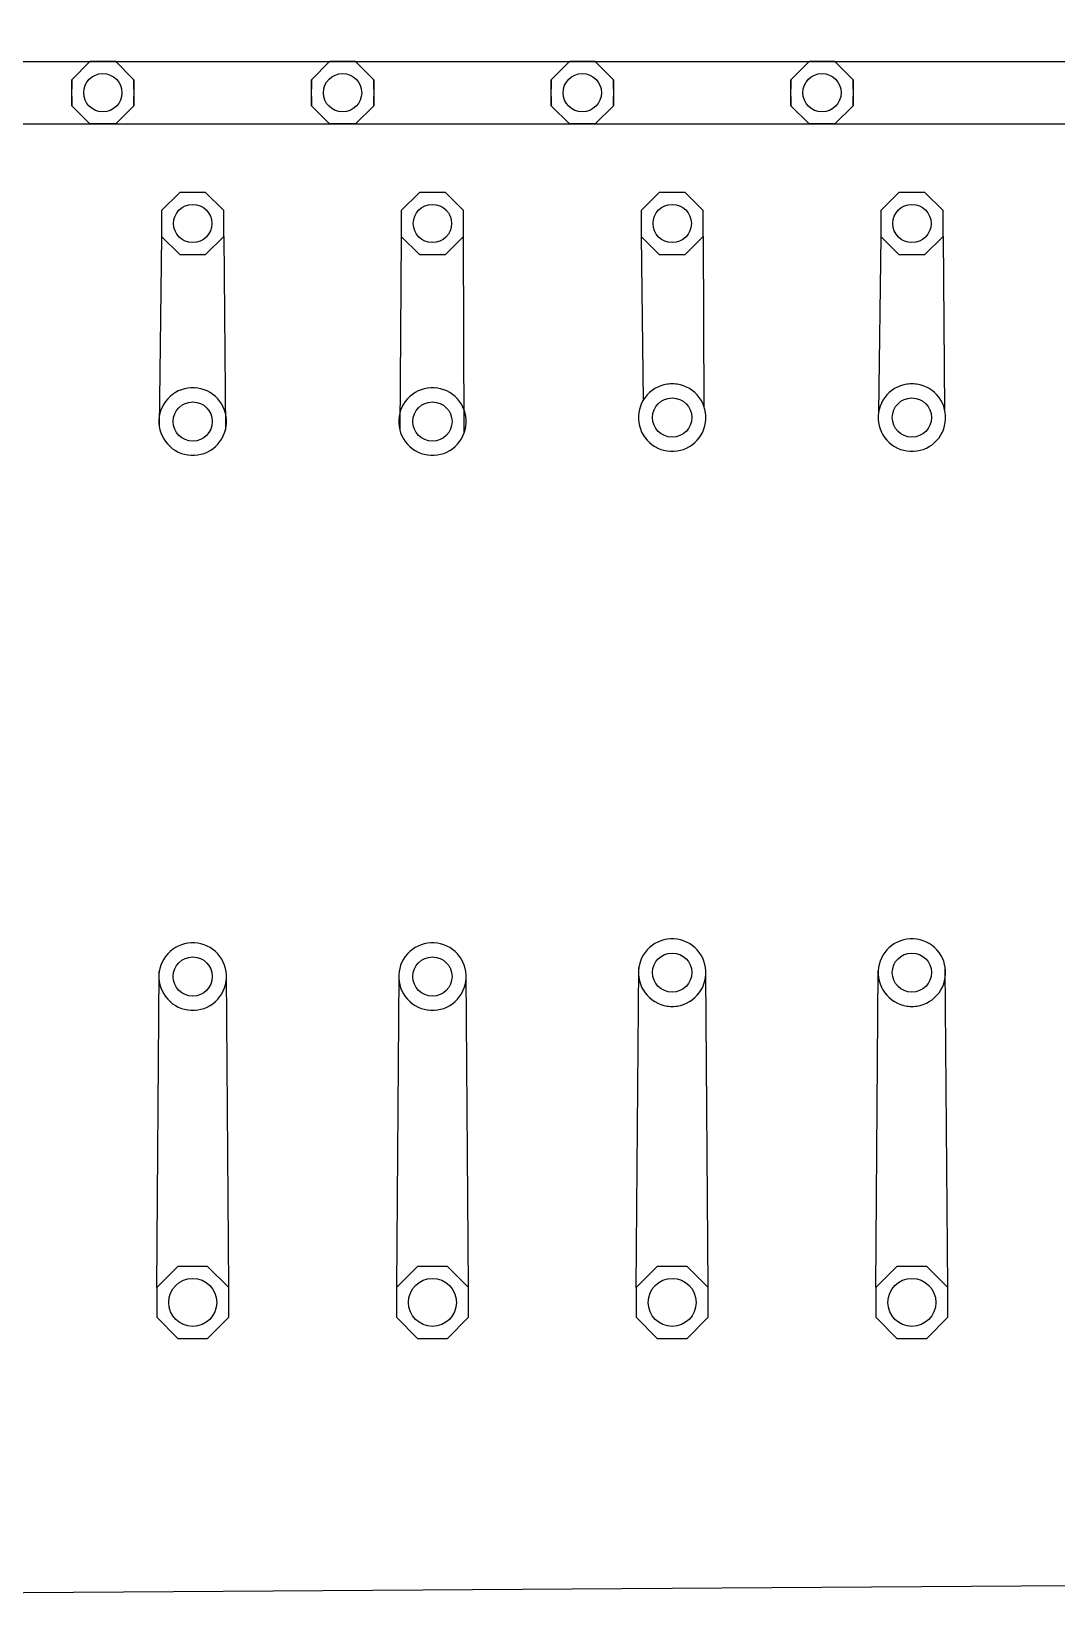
# Model space of a CAD drawing. Header units: millimetres. Extents: x 21.8 to 118.4, y 40.2 to 104.3.
# Drawn here: x 43.57 to 65.3, y 40.23 to 73.46 of the extents above; entities that cross this region are included whole.
import ezdxf

# ---------------------------------------------------------------- set-up
doc = ezdxf.new("R2010")
doc.units = ezdxf.units.MM
doc.layers.get('0').update_dxf_attribs({"linetype": 'CONTINUOUS'})

msp = doc.modelspace()

# ---------------------------------------------------------------- linework, layer by layer
for p, q in [((25.039, 72.82), (70.612, 72.82)), ((44.811, 72.82), (44.425, 72.434)), ((45.359, 72.82), (44.811, 72.82)), ((45.745, 72.434), (45.359, 72.82)), ((49.891, 72.82), (49.505, 72.434)), ((50.439, 72.82), (49.891, 72.82)), ((50.825, 72.434), (50.439, 72.82)), ((54.971, 72.82), (54.585, 72.434)), ((55.519, 72.82), (54.971, 72.82)), ((55.905, 72.434), (55.519, 72.82)), ((60.051, 72.82), (59.665, 72.434)), ((60.599, 72.82), (60.051, 72.82)), ((60.985, 72.434), (60.599, 72.82)), ((44.425, 72.434), (44.425, 72.236)), ((45.745, 72.236), (45.745, 72.434)), ((49.505, 72.434), (49.505, 72.236)), ((50.825, 72.236), (50.825, 72.434)), ((54.585, 72.434), (54.585, 72.236)), ((55.905, 72.236), (55.905, 72.434)), ((59.665, 72.434), (59.665, 72.236)), ((60.985, 72.236), (60.985, 72.434)), ((44.425, 72.084), (44.425, 71.886)), ((44.425, 71.886), (44.811, 71.5)), ((45.359, 71.5), (45.745, 71.886)), ((45.745, 71.886), (45.745, 72.084)), ((49.505, 72.084), (49.505, 71.886)), ((49.505, 71.886), (49.891, 71.5)), ((50.439, 71.5), (50.825, 71.886)), ((50.825, 71.886), (50.825, 72.084)), ((54.585, 72.084), (54.585, 71.886)), ((54.585, 71.886), (54.971, 71.5)), ((55.519, 71.5), (55.905, 71.886)), ((55.905, 71.886), (55.905, 72.084)), ((59.665, 72.084), (59.665, 71.886)), ((59.665, 71.886), (60.051, 71.5)), ((60.599, 71.5), (60.985, 71.886)), ((60.985, 71.886), (60.985, 72.084)), ((24.491, 71.5), (69.088, 71.5)), ((44.811, 71.5), (45.359, 71.5)), ((49.891, 71.5), (50.439, 71.5)), ((54.971, 71.5), (55.519, 71.5)), ((60.051, 71.5), (60.599, 71.5)), ((46.716, 70.05), (46.33, 69.664)), ((46.716, 70.05), (46.33, 69.664)), ((47.264, 70.05), (46.716, 70.05)), ((47.264, 70.05), (46.716, 70.05)), ((47.65, 69.664), (47.264, 70.05)), ((47.65, 69.664), (47.264, 70.05)), ((51.796, 70.05), (51.41, 69.664)), ((51.796, 70.05), (51.41, 69.664)), ((52.344, 70.05), (51.796, 70.05)), ((52.344, 70.05), (51.796, 70.05)), ((52.73, 69.664), (52.344, 70.05)), ((52.73, 69.664), (52.344, 70.05)), ((56.876, 70.05), (56.49, 69.664)), ((56.876, 70.05), (56.49, 69.664)), ((57.424, 70.05), (56.876, 70.05)), ((57.424, 70.05), (56.876, 70.05)), ((57.81, 69.664), (57.424, 70.05)), ((57.81, 69.664), (57.424, 70.05)), ((61.956, 70.05), (61.57, 69.664)), ((61.956, 70.05), (61.57, 69.664)), ((62.504, 70.05), (61.956, 70.05)), ((62.504, 70.05), (61.956, 70.05)), ((62.89, 69.664), (62.504, 70.05)), ((62.89, 69.664), (62.504, 70.05)), ((46.33, 69.664), (46.33, 69.116)), ((46.33, 69.664), (46.33, 69.116)), ((47.65, 69.116), (47.65, 69.664)), ((47.65, 69.116), (47.65, 69.664)), ((51.41, 69.664), (51.41, 69.116)), ((51.41, 69.664), (51.41, 69.116)), ((52.73, 69.116), (52.73, 69.664)), ((52.73, 69.116), (52.73, 69.664)), ((56.49, 69.664), (56.49, 69.116)), ((56.49, 69.664), (56.49, 69.116)), ((57.81, 69.116), (57.81, 69.664)), ((57.81, 69.116), (57.81, 69.664)), ((61.57, 69.664), (61.57, 69.116)), ((61.57, 69.664), (61.57, 69.116)), ((62.89, 69.116), (62.89, 69.664)), ((62.89, 69.116), (62.89, 69.664)), ((46.33, 69.116), (46.282, 65.089)), ((46.33, 69.116), (46.716, 68.73)), ((46.33, 69.116), (46.716, 68.73)), ((47.264, 68.73), (47.65, 69.116)), ((47.264, 68.73), (47.65, 69.116)), ((47.65, 69.116), (47.684, 65.02)), ((51.41, 69.116), (51.376, 65.02)), ((51.41, 69.116), (51.796, 68.73)), ((51.41, 69.116), (51.796, 68.73)), ((52.344, 68.73), (52.73, 69.116)), ((52.344, 68.73), (52.73, 69.116)), ((52.744, 64.953), (52.73, 69.116)), ((56.49, 69.116), (56.876, 68.73)), ((56.49, 69.116), (56.876, 68.73)), ((56.49, 69.116), (56.536, 65.646)), ((57.424, 68.73), (57.81, 69.116)), ((57.424, 68.73), (57.81, 69.116)), ((57.81, 69.116), (57.824, 65.519)), ((61.57, 69.116), (61.522, 65.383)), ((61.57, 69.116), (61.956, 68.73)), ((61.57, 69.116), (61.956, 68.73)), ((62.504, 68.73), (62.89, 69.116)), ((62.504, 68.73), (62.89, 69.116)), ((62.89, 69.116), (62.924, 65.452)), ((46.716, 68.73), (46.914, 68.73)), ((46.716, 68.73), (47.264, 68.73)), ((47.066, 68.73), (47.264, 68.73)), ((51.796, 68.73), (51.994, 68.73)), ((51.796, 68.73), (52.344, 68.73)), ((52.146, 68.73), (52.344, 68.73)), ((56.876, 68.73), (57.074, 68.73)), ((56.876, 68.73), (57.424, 68.73)), ((57.226, 68.73), (57.424, 68.73)), ((61.956, 68.73), (62.154, 68.73)), ((61.956, 68.73), (62.504, 68.73)), ((62.306, 68.73), (62.504, 68.73)), ((46.622, 65.808), (46.564, 65.769)), ((46.622, 65.808), (46.564, 65.769)), ((46.684, 65.841), (46.622, 65.808)), ((46.684, 65.841), (46.622, 65.808)), ((46.749, 65.868), (46.684, 65.841)), ((46.749, 65.868), (46.684, 65.841)), ((46.816, 65.888), (46.749, 65.868)), ((46.816, 65.888), (46.749, 65.868)), ((46.885, 65.902), (46.816, 65.888)), ((46.885, 65.902), (46.816, 65.888)), ((46.955, 65.909), (46.885, 65.902)), ((46.914, 65.905), (46.885, 65.902)), ((47.025, 65.909), (46.955, 65.909)), ((47.095, 65.902), (47.025, 65.909)), ((47.095, 65.902), (47.066, 65.905)), ((47.164, 65.888), (47.095, 65.902)), ((47.164, 65.888), (47.095, 65.902)), ((47.231, 65.868), (47.164, 65.888)), ((47.231, 65.868), (47.164, 65.888)), ((47.296, 65.841), (47.231, 65.868)), ((47.296, 65.841), (47.231, 65.868)), ((47.358, 65.808), (47.296, 65.841)), ((47.358, 65.808), (47.296, 65.841)), ((47.416, 65.769), (47.358, 65.808)), ((47.416, 65.769), (47.358, 65.808)), ((51.702, 65.808), (51.644, 65.769)), ((51.702, 65.808), (51.644, 65.769)), ((51.764, 65.841), (51.702, 65.808)), ((51.764, 65.841), (51.702, 65.808)), ((51.829, 65.868), (51.764, 65.841)), ((51.829, 65.868), (51.764, 65.841)), ((51.896, 65.888), (51.829, 65.868)), ((51.896, 65.888), (51.829, 65.868)), ((51.965, 65.902), (51.896, 65.888)), ((51.965, 65.902), (51.896, 65.888)), ((52.035, 65.909), (51.965, 65.902)), ((51.994, 65.905), (51.965, 65.902)), ((52.105, 65.909), (52.035, 65.909)), ((52.175, 65.902), (52.105, 65.909)), ((52.175, 65.902), (52.146, 65.905)), ((52.244, 65.888), (52.175, 65.902)), ((52.244, 65.888), (52.175, 65.902)), ((52.311, 65.868), (52.244, 65.888)), ((52.311, 65.868), (52.244, 65.888)), ((52.376, 65.841), (52.311, 65.868)), ((52.376, 65.841), (52.311, 65.868)), ((52.438, 65.808), (52.376, 65.841)), ((52.438, 65.808), (52.376, 65.841)), ((52.496, 65.769), (52.438, 65.808)), ((52.496, 65.769), (52.438, 65.808)), ((56.669, 65.808), (56.62, 65.759)), ((56.669, 65.808), (56.62, 65.759)), ((56.724, 65.853), (56.669, 65.808)), ((56.724, 65.853), (56.669, 65.808)), ((56.782, 65.892), (56.724, 65.853)), ((56.782, 65.892), (56.724, 65.853)), ((56.844, 65.925), (56.782, 65.892)), ((56.844, 65.925), (56.782, 65.892)), ((56.909, 65.952), (56.844, 65.925)), ((56.909, 65.952), (56.844, 65.925)), ((56.976, 65.972), (56.909, 65.952)), ((56.976, 65.972), (56.909, 65.952)), ((57.045, 65.986), (56.976, 65.972)), ((57.045, 65.986), (56.976, 65.972)), ((57.115, 65.993), (57.045, 65.986)), ((57.074, 65.989), (57.045, 65.986)), ((57.185, 65.993), (57.115, 65.993)), ((57.255, 65.986), (57.185, 65.993)), ((57.255, 65.986), (57.226, 65.989)), ((57.324, 65.972), (57.255, 65.986)), ((57.324, 65.972), (57.255, 65.986)), ((57.391, 65.952), (57.324, 65.972)), ((57.391, 65.952), (57.324, 65.972)), ((57.456, 65.925), (57.391, 65.952)), ((57.456, 65.925), (57.391, 65.952)), ((57.518, 65.892), (57.456, 65.925)), ((57.518, 65.892), (57.456, 65.925)), ((57.576, 65.853), (57.518, 65.892)), ((57.576, 65.853), (57.518, 65.892)), ((57.631, 65.808), (57.576, 65.853)), ((57.631, 65.808), (57.576, 65.853)), ((57.68, 65.759), (57.631, 65.808)), ((57.68, 65.759), (57.631, 65.808)), ((61.749, 65.808), (61.7, 65.759)), ((61.749, 65.808), (61.7, 65.759)), ((61.804, 65.853), (61.749, 65.808)), ((61.804, 65.853), (61.749, 65.808)), ((61.862, 65.892), (61.804, 65.853)), ((61.862, 65.892), (61.804, 65.853)), ((61.924, 65.925), (61.862, 65.892)), ((61.924, 65.925), (61.862, 65.892)), ((61.989, 65.952), (61.924, 65.925)), ((61.989, 65.952), (61.924, 65.925)), ((62.056, 65.972), (61.989, 65.952)), ((62.056, 65.972), (61.989, 65.952)), ((62.125, 65.986), (62.056, 65.972)), ((62.125, 65.986), (62.056, 65.972)), ((62.195, 65.993), (62.125, 65.986)), ((62.154, 65.989), (62.125, 65.986)), ((62.265, 65.993), (62.195, 65.993)), ((62.335, 65.986), (62.265, 65.993)), ((62.335, 65.986), (62.306, 65.989)), ((62.404, 65.972), (62.335, 65.986)), ((62.404, 65.972), (62.335, 65.986)), ((62.471, 65.952), (62.404, 65.972)), ((62.471, 65.952), (62.404, 65.972)), ((62.536, 65.925), (62.471, 65.952)), ((62.536, 65.925), (62.471, 65.952)), ((62.598, 65.892), (62.536, 65.925)), ((62.598, 65.892), (62.536, 65.925)), ((62.656, 65.853), (62.598, 65.892)), ((62.656, 65.853), (62.598, 65.892)), ((62.711, 65.808), (62.656, 65.853)), ((62.711, 65.808), (62.656, 65.853)), ((62.76, 65.759), (62.711, 65.808)), ((62.76, 65.759), (62.711, 65.808)), ((46.343, 65.5), (46.316, 65.435)), ((46.343, 65.5), (46.316, 65.435)), ((46.376, 65.562), (46.343, 65.5)), ((46.376, 65.562), (46.343, 65.5)), ((46.415, 65.62), (46.376, 65.562)), ((46.415, 65.62), (46.376, 65.562)), ((46.46, 65.675), (46.415, 65.62)), ((46.46, 65.675), (46.415, 65.62)), ((46.509, 65.724), (46.46, 65.675)), ((46.509, 65.724), (46.46, 65.675)), ((46.564, 65.769), (46.509, 65.724)), ((46.564, 65.769), (46.509, 65.724)), ((47.471, 65.724), (47.416, 65.769)), ((47.471, 65.724), (47.416, 65.769)), ((47.52, 65.675), (47.471, 65.724)), ((47.52, 65.675), (47.471, 65.724)), ((47.565, 65.62), (47.52, 65.675)), ((47.565, 65.62), (47.52, 65.675)), ((47.604, 65.562), (47.565, 65.62)), ((47.604, 65.562), (47.565, 65.62)), ((47.637, 65.5), (47.604, 65.562)), ((47.637, 65.5), (47.604, 65.562)), ((47.664, 65.435), (47.637, 65.5)), ((47.664, 65.435), (47.637, 65.5)), ((51.423, 65.5), (51.396, 65.435)), ((51.423, 65.5), (51.396, 65.435)), ((51.456, 65.562), (51.423, 65.5)), ((51.456, 65.562), (51.423, 65.5)), ((51.495, 65.62), (51.456, 65.562)), ((51.495, 65.62), (51.456, 65.562)), ((51.54, 65.675), (51.495, 65.62)), ((51.54, 65.675), (51.495, 65.62)), ((51.589, 65.724), (51.54, 65.675)), ((51.589, 65.724), (51.54, 65.675)), ((51.644, 65.769), (51.589, 65.724)), ((51.644, 65.769), (51.589, 65.724)), ((52.551, 65.724), (52.496, 65.769)), ((52.551, 65.724), (52.496, 65.769)), ((52.6, 65.675), (52.551, 65.724)), ((52.6, 65.675), (52.551, 65.724)), ((52.645, 65.62), (52.6, 65.675)), ((52.645, 65.62), (52.6, 65.675)), ((52.684, 65.562), (52.645, 65.62)), ((52.684, 65.562), (52.645, 65.62)), ((52.717, 65.5), (52.684, 65.562)), ((52.717, 65.5), (52.684, 65.562)), ((52.744, 65.435), (52.717, 65.5)), ((52.744, 65.435), (52.717, 65.5)), ((56.476, 65.519), (56.456, 65.452)), ((56.476, 65.519), (56.456, 65.452)), ((56.503, 65.584), (56.476, 65.519)), ((56.503, 65.584), (56.476, 65.519)), ((56.536, 65.646), (56.503, 65.584)), ((56.536, 65.646), (56.503, 65.584)), ((56.575, 65.704), (56.536, 65.646)), ((56.575, 65.704), (56.536, 65.646)), ((56.62, 65.759), (56.575, 65.704)), ((56.62, 65.759), (56.575, 65.704)), ((57.725, 65.704), (57.68, 65.759)), ((57.725, 65.704), (57.68, 65.759)), ((57.764, 65.646), (57.725, 65.704)), ((57.764, 65.646), (57.725, 65.704)), ((57.797, 65.584), (57.764, 65.646)), ((57.797, 65.584), (57.764, 65.646)), ((57.824, 65.519), (57.797, 65.584)), ((57.824, 65.519), (57.797, 65.584)), ((57.844, 65.452), (57.824, 65.519)), ((57.844, 65.452), (57.824, 65.519)), ((61.556, 65.519), (61.536, 65.452)), ((61.556, 65.519), (61.536, 65.452)), ((61.583, 65.584), (61.556, 65.519)), ((61.583, 65.584), (61.556, 65.519)), ((61.616, 65.646), (61.583, 65.584)), ((61.616, 65.646), (61.583, 65.584)), ((61.655, 65.704), (61.616, 65.646)), ((61.655, 65.704), (61.616, 65.646)), ((61.7, 65.759), (61.655, 65.704)), ((61.7, 65.759), (61.655, 65.704)), ((62.805, 65.704), (62.76, 65.759)), ((62.805, 65.704), (62.76, 65.759)), ((62.844, 65.646), (62.805, 65.704)), ((62.844, 65.646), (62.805, 65.704)), ((62.877, 65.584), (62.844, 65.646)), ((62.877, 65.584), (62.844, 65.646)), ((62.904, 65.519), (62.877, 65.584)), ((62.904, 65.519), (62.877, 65.584)), ((62.924, 65.452), (62.904, 65.519)), ((62.924, 65.452), (62.904, 65.519)), ((46.282, 65.299), (46.275, 65.229)), ((46.282, 65.299), (46.275, 65.229)), ((46.275, 65.229), (46.275, 65.159)), ((46.275, 65.229), (46.275, 65.159)), ((46.275, 65.159), (46.282, 65.089)), ((46.275, 65.159), (46.282, 65.089)), ((46.296, 65.368), (46.282, 65.299)), ((46.296, 65.368), (46.282, 65.299)), ((46.316, 65.435), (46.296, 65.368)), ((46.316, 65.435), (46.296, 65.368)), ((47.684, 65.368), (47.664, 65.435)), ((47.684, 65.368), (47.664, 65.435)), ((47.698, 65.299), (47.684, 65.368)), ((47.698, 65.299), (47.684, 65.368)), ((47.705, 65.229), (47.698, 65.299)), ((47.705, 65.229), (47.698, 65.299)), ((47.698, 65.089), (47.705, 65.159)), ((47.698, 65.089), (47.705, 65.159)), ((47.705, 65.159), (47.705, 65.229)), ((47.705, 65.159), (47.705, 65.229)), ((51.362, 65.299), (51.355, 65.229)), ((51.362, 65.299), (51.355, 65.229)), ((51.355, 65.229), (51.355, 65.159)), ((51.355, 65.229), (51.355, 65.159)), ((51.355, 65.159), (51.362, 65.089)), ((51.355, 65.159), (51.362, 65.089)), ((51.376, 65.368), (51.362, 65.299)), ((51.376, 65.368), (51.362, 65.299)), ((51.396, 65.435), (51.376, 65.368)), ((51.396, 65.435), (51.376, 65.368)), ((52.764, 65.368), (52.744, 65.435)), ((52.764, 65.368), (52.744, 65.435)), ((52.778, 65.299), (52.764, 65.368)), ((52.778, 65.299), (52.764, 65.368)), ((52.785, 65.229), (52.778, 65.299)), ((52.785, 65.229), (52.778, 65.299)), ((52.778, 65.089), (52.785, 65.159)), ((52.778, 65.089), (52.785, 65.159)), ((52.785, 65.159), (52.785, 65.229)), ((52.785, 65.159), (52.785, 65.229)), ((56.442, 65.383), (56.435, 65.313)), ((56.442, 65.383), (56.435, 65.313)), ((56.435, 65.313), (56.435, 65.243)), ((56.435, 65.313), (56.435, 65.243)), ((56.435, 65.243), (56.442, 65.173)), ((56.435, 65.243), (56.442, 65.173)), ((56.456, 65.452), (56.442, 65.383)), ((56.456, 65.452), (56.442, 65.383)), ((56.442, 65.173), (56.456, 65.104)), ((56.442, 65.173), (56.456, 65.104)), ((57.858, 65.383), (57.844, 65.452)), ((57.858, 65.383), (57.844, 65.452)), ((57.844, 65.104), (57.858, 65.173)), ((57.844, 65.104), (57.858, 65.173)), ((57.865, 65.313), (57.858, 65.383)), ((57.865, 65.313), (57.858, 65.383)), ((57.858, 65.173), (57.865, 65.243)), ((57.858, 65.173), (57.865, 65.243)), ((57.865, 65.243), (57.865, 65.313)), ((57.865, 65.243), (57.865, 65.313)), ((61.522, 65.383), (61.515, 65.313)), ((61.522, 65.383), (61.515, 65.313)), ((61.515, 65.313), (61.515, 65.243)), ((61.515, 65.313), (61.515, 65.243)), ((61.515, 65.243), (61.522, 65.173)), ((61.515, 65.243), (61.522, 65.173)), ((61.536, 65.452), (61.522, 65.383)), ((61.536, 65.452), (61.522, 65.383)), ((61.522, 65.173), (61.536, 65.104)), ((61.522, 65.173), (61.536, 65.104)), ((62.938, 65.383), (62.924, 65.452)), ((62.938, 65.383), (62.924, 65.452)), ((62.924, 65.104), (62.938, 65.173)), ((62.924, 65.104), (62.938, 65.173)), ((62.945, 65.313), (62.938, 65.383)), ((62.945, 65.313), (62.938, 65.383)), ((62.938, 65.173), (62.945, 65.243)), ((62.938, 65.173), (62.945, 65.243)), ((62.945, 65.243), (62.945, 65.313)), ((62.945, 65.243), (62.945, 65.313)), ((46.282, 65.089), (46.296, 65.02)), ((46.282, 65.089), (46.296, 65.02)), ((46.296, 65.02), (46.316, 64.953)), ((46.296, 65.02), (46.316, 64.953)), ((46.316, 64.953), (46.343, 64.888)), ((46.316, 64.953), (46.343, 64.888)), ((46.343, 64.888), (46.376, 64.826)), ((46.343, 64.888), (46.376, 64.826)), ((46.376, 64.826), (46.415, 64.768)), ((46.376, 64.826), (46.415, 64.768)), ((47.565, 64.768), (47.604, 64.826)), ((47.565, 64.768), (47.604, 64.826)), ((47.604, 64.826), (47.637, 64.888)), ((47.604, 64.826), (47.637, 64.888)), ((47.637, 64.888), (47.664, 64.953)), ((47.637, 64.888), (47.664, 64.953)), ((47.664, 64.953), (47.684, 65.02)), ((47.664, 64.953), (47.684, 65.02)), ((47.684, 65.02), (47.698, 65.089)), ((47.684, 65.02), (47.698, 65.089)), ((51.362, 65.089), (51.376, 65.02)), ((51.362, 65.089), (51.376, 65.02)), ((51.376, 65.02), (51.396, 64.953)), ((51.376, 65.02), (51.396, 64.953)), ((51.396, 64.953), (51.423, 64.888)), ((51.396, 64.953), (51.423, 64.888)), ((51.423, 64.888), (51.456, 64.826)), ((51.423, 64.888), (51.456, 64.826)), ((51.456, 64.826), (51.495, 64.768)), ((51.456, 64.826), (51.495, 64.768)), ((52.645, 64.768), (52.684, 64.826)), ((52.645, 64.768), (52.684, 64.826)), ((52.684, 64.826), (52.717, 64.888)), ((52.684, 64.826), (52.717, 64.888)), ((52.717, 64.888), (52.744, 64.953)), ((52.717, 64.888), (52.744, 64.953)), ((52.744, 64.953), (52.764, 65.02)), ((52.744, 64.953), (52.764, 65.02)), ((52.764, 65.02), (52.778, 65.089)), ((52.764, 65.02), (52.778, 65.089)), ((56.456, 65.104), (56.476, 65.037)), ((56.456, 65.104), (56.476, 65.037)), ((56.476, 65.037), (56.503, 64.972)), ((56.476, 65.037), (56.503, 64.972)), ((56.503, 64.972), (56.536, 64.91)), ((56.503, 64.972), (56.536, 64.91)), ((56.536, 64.91), (56.575, 64.852)), ((56.536, 64.91), (56.575, 64.852)), ((56.575, 64.852), (56.62, 64.797)), ((56.575, 64.852), (56.62, 64.797)), ((56.62, 64.797), (56.669, 64.748)), ((56.62, 64.797), (56.669, 64.748)), ((57.631, 64.748), (57.68, 64.797)), ((57.631, 64.748), (57.68, 64.797)), ((57.68, 64.797), (57.725, 64.852)), ((57.68, 64.797), (57.725, 64.852)), ((57.725, 64.852), (57.764, 64.91)), ((57.725, 64.852), (57.764, 64.91)), ((57.764, 64.91), (57.797, 64.972)), ((57.764, 64.91), (57.797, 64.972)), ((57.797, 64.972), (57.824, 65.037)), ((57.797, 64.972), (57.824, 65.037)), ((57.824, 65.037), (57.844, 65.104)), ((57.824, 65.037), (57.844, 65.104)), ((61.536, 65.104), (61.556, 65.037)), ((61.536, 65.104), (61.556, 65.037)), ((61.556, 65.037), (61.583, 64.972)), ((61.556, 65.037), (61.583, 64.972)), ((61.583, 64.972), (61.616, 64.91)), ((61.583, 64.972), (61.616, 64.91)), ((61.616, 64.91), (61.655, 64.852)), ((61.616, 64.91), (61.655, 64.852)), ((61.655, 64.852), (61.7, 64.797)), ((61.655, 64.852), (61.7, 64.797)), ((61.7, 64.797), (61.749, 64.748)), ((61.7, 64.797), (61.749, 64.748)), ((62.711, 64.748), (62.76, 64.797)), ((62.711, 64.748), (62.76, 64.797)), ((62.76, 64.797), (62.805, 64.852)), ((62.76, 64.797), (62.805, 64.852)), ((62.805, 64.852), (62.844, 64.91)), ((62.805, 64.852), (62.844, 64.91)), ((62.844, 64.91), (62.877, 64.972)), ((62.844, 64.91), (62.877, 64.972)), ((62.877, 64.972), (62.904, 65.037)), ((62.877, 64.972), (62.904, 65.037)), ((62.904, 65.037), (62.924, 65.104)), ((62.904, 65.037), (62.924, 65.104)), ((46.415, 64.768), (46.46, 64.713)), ((46.415, 64.768), (46.46, 64.713)), ((46.46, 64.713), (46.509, 64.664)), ((46.46, 64.713), (46.509, 64.664)), ((46.509, 64.664), (46.564, 64.619)), ((46.509, 64.664), (46.564, 64.619)), ((46.564, 64.619), (46.622, 64.58)), ((46.564, 64.619), (46.622, 64.58)), ((46.622, 64.58), (46.684, 64.547)), ((46.622, 64.58), (46.684, 64.547)), ((46.684, 64.547), (46.749, 64.52)), ((46.684, 64.547), (46.749, 64.52)), ((46.749, 64.52), (46.816, 64.5)), ((46.749, 64.52), (46.816, 64.5)), ((46.816, 64.5), (46.885, 64.486)), ((46.816, 64.5), (46.885, 64.486)), ((46.885, 64.486), (46.955, 64.479)), ((46.885, 64.486), (46.955, 64.479)), ((46.955, 64.479), (47.025, 64.479)), ((46.955, 64.479), (47.025, 64.479)), ((47.025, 64.479), (47.095, 64.486)), ((47.025, 64.479), (47.095, 64.486)), ((47.095, 64.486), (47.164, 64.5)), ((47.095, 64.486), (47.164, 64.5)), ((47.164, 64.5), (47.231, 64.52)), ((47.164, 64.5), (47.231, 64.52)), ((47.231, 64.52), (47.296, 64.547)), ((47.231, 64.52), (47.296, 64.547)), ((47.296, 64.547), (47.358, 64.58)), ((47.296, 64.547), (47.358, 64.58)), ((47.358, 64.58), (47.416, 64.619)), ((47.358, 64.58), (47.416, 64.619)), ((47.416, 64.619), (47.471, 64.664)), ((47.416, 64.619), (47.471, 64.664)), ((47.471, 64.664), (47.52, 64.713)), ((47.471, 64.664), (47.52, 64.713)), ((47.52, 64.713), (47.565, 64.768)), ((47.52, 64.713), (47.565, 64.768)), ((51.495, 64.768), (51.54, 64.713)), ((51.495, 64.768), (51.54, 64.713)), ((51.54, 64.713), (51.589, 64.664)), ((51.54, 64.713), (51.589, 64.664)), ((51.589, 64.664), (51.644, 64.619)), ((51.589, 64.664), (51.644, 64.619)), ((51.644, 64.619), (51.702, 64.58)), ((51.644, 64.619), (51.702, 64.58)), ((51.702, 64.58), (51.764, 64.547)), ((51.702, 64.58), (51.764, 64.547)), ((51.764, 64.547), (51.829, 64.52)), ((51.764, 64.547), (51.829, 64.52)), ((51.829, 64.52), (51.896, 64.5)), ((51.829, 64.52), (51.896, 64.5)), ((51.896, 64.5), (51.965, 64.486)), ((51.896, 64.5), (51.965, 64.486)), ((51.965, 64.486), (52.035, 64.479)), ((51.965, 64.486), (52.035, 64.479)), ((52.035, 64.479), (52.105, 64.479)), ((52.035, 64.479), (52.105, 64.479)), ((52.105, 64.479), (52.175, 64.486)), ((52.105, 64.479), (52.175, 64.486)), ((52.175, 64.486), (52.244, 64.5)), ((52.175, 64.486), (52.244, 64.5)), ((52.244, 64.5), (52.311, 64.52)), ((52.244, 64.5), (52.311, 64.52)), ((52.311, 64.52), (52.376, 64.547)), ((52.311, 64.52), (52.376, 64.547)), ((52.376, 64.547), (52.438, 64.58)), ((52.376, 64.547), (52.438, 64.58)), ((52.438, 64.58), (52.496, 64.619)), ((52.438, 64.58), (52.496, 64.619)), ((52.496, 64.619), (52.551, 64.664)), ((52.496, 64.619), (52.551, 64.664)), ((52.551, 64.664), (52.6, 64.713)), ((52.551, 64.664), (52.6, 64.713)), ((52.6, 64.713), (52.645, 64.768)), ((52.6, 64.713), (52.645, 64.768)), ((56.669, 64.748), (56.724, 64.703)), ((56.669, 64.748), (56.724, 64.703)), ((56.724, 64.703), (56.782, 64.664)), ((56.724, 64.703), (56.782, 64.664)), ((56.782, 64.664), (56.844, 64.631)), ((56.782, 64.664), (56.844, 64.631)), ((56.844, 64.631), (56.909, 64.604)), ((56.844, 64.631), (56.909, 64.604)), ((56.909, 64.604), (56.976, 64.584)), ((56.909, 64.604), (56.976, 64.584)), ((56.976, 64.584), (57.045, 64.57)), ((56.976, 64.584), (57.045, 64.57)), ((57.045, 64.57), (57.115, 64.563)), ((57.045, 64.57), (57.115, 64.563)), ((57.115, 64.563), (57.185, 64.563)), ((57.115, 64.563), (57.185, 64.563)), ((57.185, 64.563), (57.255, 64.57)), ((57.185, 64.563), (57.255, 64.57)), ((57.255, 64.57), (57.324, 64.584)), ((57.255, 64.57), (57.324, 64.584)), ((57.324, 64.584), (57.391, 64.604)), ((57.324, 64.584), (57.391, 64.604)), ((57.391, 64.604), (57.456, 64.631)), ((57.391, 64.604), (57.456, 64.631)), ((57.456, 64.631), (57.518, 64.664)), ((57.456, 64.631), (57.518, 64.664)), ((57.518, 64.664), (57.576, 64.703)), ((57.518, 64.664), (57.576, 64.703)), ((57.576, 64.703), (57.631, 64.748)), ((57.576, 64.703), (57.631, 64.748)), ((61.749, 64.748), (61.804, 64.703)), ((61.749, 64.748), (61.804, 64.703)), ((61.804, 64.703), (61.862, 64.664)), ((61.804, 64.703), (61.862, 64.664)), ((61.862, 64.664), (61.924, 64.631)), ((61.862, 64.664), (61.924, 64.631)), ((61.924, 64.631), (61.989, 64.604)), ((61.924, 64.631), (61.989, 64.604)), ((61.989, 64.604), (62.056, 64.584)), ((61.989, 64.604), (62.056, 64.584)), ((62.056, 64.584), (62.125, 64.57)), ((62.056, 64.584), (62.125, 64.57)), ((62.125, 64.57), (62.195, 64.563)), ((62.125, 64.57), (62.195, 64.563)), ((62.195, 64.563), (62.265, 64.563)), ((62.195, 64.563), (62.265, 64.563)), ((62.265, 64.563), (62.335, 64.57)), ((62.265, 64.563), (62.335, 64.57)), ((62.335, 64.57), (62.404, 64.584)), ((62.335, 64.57), (62.404, 64.584)), ((62.404, 64.584), (62.471, 64.604)), ((62.404, 64.584), (62.471, 64.604)), ((62.471, 64.604), (62.536, 64.631)), ((62.471, 64.604), (62.536, 64.631)), ((62.536, 64.631), (62.598, 64.664)), ((62.536, 64.631), (62.598, 64.664)), ((62.598, 64.664), (62.656, 64.703)), ((62.598, 64.664), (62.656, 64.703)), ((62.656, 64.703), (62.711, 64.748)), ((62.656, 64.703), (62.711, 64.748)), ((56.844, 54.165), (56.782, 54.132)), ((56.844, 54.165), (56.782, 54.132)), ((56.909, 54.192), (56.844, 54.165)), ((56.909, 54.192), (56.844, 54.165)), ((56.976, 54.212), (56.909, 54.192)), ((56.976, 54.212), (56.909, 54.192)), ((57.045, 54.226), (56.976, 54.212)), ((57.045, 54.226), (56.976, 54.212)), ((57.115, 54.233), (57.045, 54.226)), ((57.115, 54.233), (57.045, 54.226)), ((57.185, 54.233), (57.115, 54.233)), ((57.185, 54.233), (57.115, 54.233)), ((57.255, 54.226), (57.185, 54.233)), ((57.255, 54.226), (57.185, 54.233)), ((57.324, 54.212), (57.255, 54.226)), ((57.324, 54.212), (57.255, 54.226)), ((57.391, 54.192), (57.324, 54.212)), ((57.391, 54.192), (57.324, 54.212)), ((57.456, 54.165), (57.391, 54.192)), ((57.456, 54.165), (57.391, 54.192)), ((57.518, 54.132), (57.456, 54.165)), ((57.518, 54.132), (57.456, 54.165)), ((61.924, 54.165), (61.862, 54.132)), ((61.924, 54.165), (61.862, 54.132)), ((61.989, 54.192), (61.924, 54.165)), ((61.989, 54.192), (61.924, 54.165)), ((62.056, 54.212), (61.989, 54.192)), ((62.056, 54.212), (61.989, 54.192)), ((62.125, 54.226), (62.056, 54.212)), ((62.125, 54.226), (62.056, 54.212)), ((62.195, 54.233), (62.125, 54.226)), ((62.195, 54.233), (62.125, 54.226)), ((62.265, 54.233), (62.195, 54.233)), ((62.265, 54.233), (62.195, 54.233)), ((62.335, 54.226), (62.265, 54.233)), ((62.335, 54.226), (62.265, 54.233)), ((62.404, 54.212), (62.335, 54.226)), ((62.404, 54.212), (62.335, 54.226)), ((62.471, 54.192), (62.404, 54.212)), ((62.471, 54.192), (62.404, 54.212)), ((62.536, 54.165), (62.471, 54.192)), ((62.536, 54.165), (62.471, 54.192)), ((62.598, 54.132), (62.536, 54.165)), ((62.598, 54.132), (62.536, 54.165)), ((46.415, 53.86), (46.376, 53.802)), ((46.415, 53.86), (46.376, 53.802)), ((46.46, 53.915), (46.415, 53.86)), ((46.46, 53.915), (46.415, 53.86)), ((46.509, 53.964), (46.46, 53.915)), ((46.509, 53.964), (46.46, 53.915)), ((46.564, 54.009), (46.509, 53.964)), ((46.564, 54.009), (46.509, 53.964)), ((46.622, 54.048), (46.564, 54.009)), ((46.622, 54.048), (46.564, 54.009)), ((46.684, 54.081), (46.622, 54.048)), ((46.684, 54.081), (46.622, 54.048)), ((46.749, 54.108), (46.684, 54.081)), ((46.749, 54.108), (46.684, 54.081)), ((46.816, 54.128), (46.749, 54.108)), ((46.816, 54.128), (46.749, 54.108)), ((46.885, 54.142), (46.816, 54.128)), ((46.885, 54.142), (46.816, 54.128)), ((46.955, 54.149), (46.885, 54.142)), ((46.955, 54.149), (46.885, 54.142)), ((47.025, 54.149), (46.955, 54.149)), ((47.025, 54.149), (46.955, 54.149)), ((47.095, 54.142), (47.025, 54.149)), ((47.095, 54.142), (47.025, 54.149)), ((47.164, 54.128), (47.095, 54.142)), ((47.164, 54.128), (47.095, 54.142)), ((47.231, 54.108), (47.164, 54.128)), ((47.231, 54.108), (47.164, 54.128)), ((47.296, 54.081), (47.231, 54.108)), ((47.296, 54.081), (47.231, 54.108)), ((47.358, 54.048), (47.296, 54.081)), ((47.358, 54.048), (47.296, 54.081)), ((47.416, 54.009), (47.358, 54.048)), ((47.416, 54.009), (47.358, 54.048)), ((47.471, 53.964), (47.416, 54.009)), ((47.471, 53.964), (47.416, 54.009)), ((47.52, 53.915), (47.471, 53.964)), ((47.52, 53.915), (47.471, 53.964)), ((47.565, 53.86), (47.52, 53.915)), ((47.565, 53.86), (47.52, 53.915)), ((47.604, 53.802), (47.565, 53.86)), ((47.604, 53.802), (47.565, 53.86)), ((51.495, 53.86), (51.456, 53.802)), ((51.495, 53.86), (51.456, 53.802)), ((51.54, 53.915), (51.495, 53.86)), ((51.54, 53.915), (51.495, 53.86)), ((51.589, 53.964), (51.54, 53.915)), ((51.589, 53.964), (51.54, 53.915)), ((51.644, 54.009), (51.589, 53.964)), ((51.644, 54.009), (51.589, 53.964)), ((51.702, 54.048), (51.644, 54.009)), ((51.702, 54.048), (51.644, 54.009)), ((51.764, 54.081), (51.702, 54.048)), ((51.764, 54.081), (51.702, 54.048)), ((51.829, 54.108), (51.764, 54.081)), ((51.829, 54.108), (51.764, 54.081)), ((51.896, 54.128), (51.829, 54.108)), ((51.896, 54.128), (51.829, 54.108)), ((51.965, 54.142), (51.896, 54.128)), ((51.965, 54.142), (51.896, 54.128)), ((52.035, 54.149), (51.965, 54.142)), ((52.035, 54.149), (51.965, 54.142)), ((52.105, 54.149), (52.035, 54.149)), ((52.105, 54.149), (52.035, 54.149)), ((52.175, 54.142), (52.105, 54.149)), ((52.175, 54.142), (52.105, 54.149)), ((52.244, 54.128), (52.175, 54.142)), ((52.244, 54.128), (52.175, 54.142)), ((52.311, 54.108), (52.244, 54.128)), ((52.311, 54.108), (52.244, 54.128)), ((52.376, 54.081), (52.311, 54.108)), ((52.376, 54.081), (52.311, 54.108)), ((52.438, 54.048), (52.376, 54.081)), ((52.438, 54.048), (52.376, 54.081)), ((52.496, 54.009), (52.438, 54.048)), ((52.496, 54.009), (52.438, 54.048)), ((52.551, 53.964), (52.496, 54.009)), ((52.551, 53.964), (52.496, 54.009)), ((52.6, 53.915), (52.551, 53.964)), ((52.6, 53.915), (52.551, 53.964)), ((52.645, 53.86), (52.6, 53.915)), ((52.645, 53.86), (52.6, 53.915)), ((52.684, 53.802), (52.645, 53.86)), ((52.684, 53.802), (52.645, 53.86)), ((56.536, 53.886), (56.503, 53.824)), ((56.536, 53.886), (56.503, 53.824)), ((56.575, 53.944), (56.536, 53.886)), ((56.575, 53.944), (56.536, 53.886)), ((56.62, 53.999), (56.575, 53.944)), ((56.62, 53.999), (56.575, 53.944)), ((56.669, 54.048), (56.62, 53.999)), ((56.669, 54.048), (56.62, 53.999)), ((56.724, 54.093), (56.669, 54.048)), ((56.724, 54.093), (56.669, 54.048)), ((56.782, 54.132), (56.724, 54.093)), ((56.782, 54.132), (56.724, 54.093)), ((57.576, 54.093), (57.518, 54.132)), ((57.576, 54.093), (57.518, 54.132)), ((57.631, 54.048), (57.576, 54.093)), ((57.631, 54.048), (57.576, 54.093)), ((57.68, 53.999), (57.631, 54.048)), ((57.68, 53.999), (57.631, 54.048)), ((57.725, 53.944), (57.68, 53.999)), ((57.725, 53.944), (57.68, 53.999)), ((57.764, 53.886), (57.725, 53.944)), ((57.764, 53.886), (57.725, 53.944)), ((57.797, 53.824), (57.764, 53.886)), ((57.797, 53.824), (57.764, 53.886)), ((61.616, 53.886), (61.583, 53.824)), ((61.616, 53.886), (61.583, 53.824)), ((61.655, 53.944), (61.616, 53.886)), ((61.655, 53.944), (61.616, 53.886)), ((61.7, 53.999), (61.655, 53.944)), ((61.7, 53.999), (61.655, 53.944)), ((61.749, 54.048), (61.7, 53.999)), ((61.749, 54.048), (61.7, 53.999)), ((61.804, 54.093), (61.749, 54.048)), ((61.804, 54.093), (61.749, 54.048)), ((61.862, 54.132), (61.804, 54.093)), ((61.862, 54.132), (61.804, 54.093)), ((62.656, 54.093), (62.598, 54.132)), ((62.656, 54.093), (62.598, 54.132)), ((62.711, 54.048), (62.656, 54.093)), ((62.711, 54.048), (62.656, 54.093)), ((62.76, 53.999), (62.711, 54.048)), ((62.76, 53.999), (62.711, 54.048)), ((62.805, 53.944), (62.76, 53.999)), ((62.805, 53.944), (62.76, 53.999)), ((62.844, 53.886), (62.805, 53.944)), ((62.844, 53.886), (62.805, 53.944)), ((62.877, 53.824), (62.844, 53.886)), ((62.877, 53.824), (62.844, 53.886)), ((46.228, 46.846), (46.282, 53.539)), ((46.282, 53.539), (46.275, 53.469)), ((46.282, 53.539), (46.275, 53.469)), ((46.296, 53.608), (46.282, 53.539)), ((46.296, 53.608), (46.282, 53.539)), ((46.316, 53.675), (46.296, 53.608)), ((46.316, 53.675), (46.296, 53.608)), ((46.343, 53.74), (46.316, 53.675)), ((46.343, 53.74), (46.316, 53.675)), ((46.376, 53.802), (46.343, 53.74)), ((46.376, 53.802), (46.343, 53.74)), ((47.637, 53.74), (47.604, 53.802)), ((47.637, 53.74), (47.604, 53.802)), ((47.664, 53.675), (47.637, 53.74)), ((47.664, 53.675), (47.637, 53.74)), ((47.684, 53.608), (47.664, 53.675)), ((47.684, 53.608), (47.664, 53.675)), ((47.698, 53.539), (47.684, 53.608)), ((47.698, 53.539), (47.684, 53.608)), ((47.705, 53.469), (47.698, 53.539)), ((47.705, 53.469), (47.698, 53.539)), ((51.362, 53.539), (51.355, 53.469)), ((51.362, 53.539), (51.355, 53.469)), ((51.376, 53.608), (51.362, 53.539)), ((51.376, 53.608), (51.362, 53.539)), ((51.396, 53.675), (51.376, 53.608)), ((51.396, 53.675), (51.376, 53.608)), ((51.423, 53.74), (51.396, 53.675)), ((51.423, 53.74), (51.396, 53.675)), ((51.456, 53.802), (51.423, 53.74)), ((51.456, 53.802), (51.423, 53.74)), ((52.717, 53.74), (52.684, 53.802)), ((52.717, 53.74), (52.684, 53.802)), ((52.744, 53.675), (52.717, 53.74)), ((52.744, 53.675), (52.717, 53.74)), ((52.764, 53.608), (52.744, 53.675)), ((52.764, 53.608), (52.744, 53.675)), ((52.778, 53.539), (52.764, 53.608)), ((52.778, 53.539), (52.764, 53.608)), ((52.785, 53.469), (52.778, 53.539)), ((52.785, 53.469), (52.778, 53.539)), ((56.388, 46.846), (56.442, 53.623)), ((56.442, 53.623), (56.435, 53.553)), ((56.442, 53.623), (56.435, 53.553)), ((56.435, 53.553), (56.435, 53.483)), ((56.435, 53.553), (56.435, 53.483)), ((56.456, 53.692), (56.442, 53.623)), ((56.456, 53.692), (56.442, 53.623)), ((56.476, 53.759), (56.456, 53.692)), ((56.476, 53.759), (56.456, 53.692)), ((56.503, 53.824), (56.476, 53.759)), ((56.503, 53.824), (56.476, 53.759)), ((57.824, 53.759), (57.797, 53.824)), ((57.824, 53.759), (57.797, 53.824)), ((57.844, 53.692), (57.824, 53.759)), ((57.844, 53.692), (57.824, 53.759)), ((57.858, 53.623), (57.844, 53.692)), ((57.858, 53.623), (57.844, 53.692)), ((57.865, 53.553), (57.858, 53.623)), ((57.865, 53.553), (57.858, 53.623)), ((57.865, 53.483), (57.865, 53.553)), ((57.865, 53.483), (57.865, 53.553)), ((61.468, 46.846), (61.515, 53.553)), ((61.522, 53.623), (61.515, 53.553)), ((61.522, 53.623), (61.515, 53.553)), ((61.515, 53.553), (61.515, 53.483)), ((61.515, 53.553), (61.515, 53.483)), ((61.536, 53.692), (61.522, 53.623)), ((61.536, 53.692), (61.522, 53.623)), ((61.556, 53.759), (61.536, 53.692)), ((61.556, 53.759), (61.536, 53.692)), ((61.583, 53.824), (61.556, 53.759)), ((61.583, 53.824), (61.556, 53.759)), ((62.904, 53.759), (62.877, 53.824)), ((62.904, 53.759), (62.877, 53.824)), ((62.924, 53.692), (62.904, 53.759)), ((62.924, 53.692), (62.904, 53.759)), ((62.938, 53.623), (62.924, 53.692)), ((62.938, 53.623), (62.924, 53.692)), ((62.945, 53.553), (62.938, 53.623)), ((62.945, 53.553), (62.938, 53.623)), ((62.992, 46.846), (62.938, 53.623)), ((62.945, 53.483), (62.945, 53.553)), ((62.945, 53.483), (62.945, 53.553)), ((46.275, 53.469), (46.275, 53.399)), ((46.275, 53.469), (46.275, 53.399)), ((46.275, 53.399), (46.282, 53.329)), ((46.275, 53.399), (46.282, 53.329)), ((46.282, 53.329), (46.296, 53.26)), ((46.282, 53.329), (46.296, 53.26)), ((46.296, 53.26), (46.316, 53.193)), ((46.296, 53.26), (46.316, 53.193)), ((46.316, 53.193), (46.343, 53.128)), ((46.316, 53.193), (46.343, 53.128)), ((47.637, 53.128), (47.664, 53.193)), ((47.637, 53.128), (47.664, 53.193)), ((47.664, 53.193), (47.684, 53.26)), ((47.664, 53.193), (47.684, 53.26)), ((47.684, 53.26), (47.698, 53.329)), ((47.684, 53.26), (47.698, 53.329)), ((47.698, 53.329), (47.705, 53.399)), ((47.698, 53.329), (47.705, 53.399)), ((47.705, 53.399), (47.705, 53.469)), ((47.705, 53.399), (47.705, 53.469)), ((47.752, 46.846), (47.705, 53.469)), ((51.355, 53.469), (51.308, 46.846)), ((51.355, 53.469), (51.355, 53.399)), ((51.355, 53.469), (51.355, 53.399)), ((51.355, 53.399), (51.362, 53.329)), ((51.355, 53.399), (51.362, 53.329)), ((51.362, 53.329), (51.376, 53.26)), ((51.362, 53.329), (51.376, 53.26)), ((51.376, 53.26), (51.396, 53.193)), ((51.376, 53.26), (51.396, 53.193)), ((51.396, 53.193), (51.423, 53.128)), ((51.396, 53.193), (51.423, 53.128)), ((52.717, 53.128), (52.744, 53.193)), ((52.717, 53.128), (52.744, 53.193)), ((52.744, 53.193), (52.764, 53.26)), ((52.744, 53.193), (52.764, 53.26)), ((52.764, 53.26), (52.778, 53.329)), ((52.764, 53.26), (52.778, 53.329)), ((52.778, 53.329), (52.785, 53.399)), ((52.778, 53.329), (52.785, 53.399)), ((52.785, 53.399), (52.785, 53.469)), ((52.785, 53.399), (52.785, 53.469)), ((52.832, 46.846), (52.785, 53.469)), ((56.435, 53.483), (56.442, 53.413)), ((56.435, 53.483), (56.442, 53.413)), ((56.442, 53.413), (56.456, 53.344)), ((56.442, 53.413), (56.456, 53.344)), ((56.456, 53.344), (56.476, 53.277)), ((56.456, 53.344), (56.476, 53.277)), ((56.476, 53.277), (56.503, 53.212)), ((56.476, 53.277), (56.503, 53.212)), ((56.503, 53.212), (56.536, 53.15)), ((56.503, 53.212), (56.536, 53.15)), ((57.764, 53.15), (57.797, 53.212)), ((57.764, 53.15), (57.797, 53.212)), ((57.797, 53.212), (57.824, 53.277)), ((57.797, 53.212), (57.824, 53.277)), ((57.824, 53.277), (57.844, 53.344)), ((57.824, 53.277), (57.844, 53.344)), ((57.844, 53.344), (57.858, 53.413)), ((57.844, 53.344), (57.858, 53.413)), ((57.858, 53.413), (57.865, 53.483)), ((57.858, 53.413), (57.865, 53.483)), ((57.912, 46.846), (57.865, 53.483)), ((61.515, 53.483), (61.522, 53.413)), ((61.515, 53.483), (61.522, 53.413)), ((61.522, 53.413), (61.536, 53.344)), ((61.522, 53.413), (61.536, 53.344)), ((61.536, 53.344), (61.556, 53.277)), ((61.536, 53.344), (61.556, 53.277)), ((61.556, 53.277), (61.583, 53.212)), ((61.556, 53.277), (61.583, 53.212)), ((61.583, 53.212), (61.616, 53.15)), ((61.583, 53.212), (61.616, 53.15)), ((62.844, 53.15), (62.877, 53.212)), ((62.844, 53.15), (62.877, 53.212)), ((62.877, 53.212), (62.904, 53.277)), ((62.877, 53.212), (62.904, 53.277)), ((62.904, 53.277), (62.924, 53.344)), ((62.904, 53.277), (62.924, 53.344)), ((62.924, 53.344), (62.938, 53.413)), ((62.924, 53.344), (62.938, 53.413)), ((62.938, 53.413), (62.945, 53.483)), ((62.938, 53.413), (62.945, 53.483)), ((46.343, 53.128), (46.376, 53.066)), ((46.343, 53.128), (46.376, 53.066)), ((46.376, 53.066), (46.415, 53.008)), ((46.376, 53.066), (46.415, 53.008)), ((46.415, 53.008), (46.46, 52.953)), ((46.415, 53.008), (46.46, 52.953)), ((46.46, 52.953), (46.509, 52.904)), ((46.46, 52.953), (46.509, 52.904)), ((46.509, 52.904), (46.564, 52.859)), ((46.509, 52.904), (46.564, 52.859)), ((46.564, 52.859), (46.622, 52.82)), ((46.564, 52.859), (46.622, 52.82)), ((47.358, 52.82), (47.416, 52.859)), ((47.358, 52.82), (47.416, 52.859)), ((47.416, 52.859), (47.471, 52.904)), ((47.416, 52.859), (47.471, 52.904)), ((47.471, 52.904), (47.52, 52.953)), ((47.471, 52.904), (47.52, 52.953)), ((47.52, 52.953), (47.565, 53.008)), ((47.52, 52.953), (47.565, 53.008)), ((47.565, 53.008), (47.604, 53.066)), ((47.565, 53.008), (47.604, 53.066)), ((47.604, 53.066), (47.637, 53.128)), ((47.604, 53.066), (47.637, 53.128)), ((51.423, 53.128), (51.456, 53.066)), ((51.423, 53.128), (51.456, 53.066)), ((51.456, 53.066), (51.495, 53.008)), ((51.456, 53.066), (51.495, 53.008)), ((51.495, 53.008), (51.54, 52.953)), ((51.495, 53.008), (51.54, 52.953)), ((51.54, 52.953), (51.589, 52.904)), ((51.54, 52.953), (51.589, 52.904)), ((51.589, 52.904), (51.644, 52.859)), ((51.589, 52.904), (51.644, 52.859)), ((51.644, 52.859), (51.702, 52.82)), ((51.644, 52.859), (51.702, 52.82)), ((52.438, 52.82), (52.496, 52.859)), ((52.438, 52.82), (52.496, 52.859)), ((52.496, 52.859), (52.551, 52.904)), ((52.496, 52.859), (52.551, 52.904)), ((52.551, 52.904), (52.6, 52.953)), ((52.551, 52.904), (52.6, 52.953)), ((52.6, 52.953), (52.645, 53.008)), ((52.6, 52.953), (52.645, 53.008)), ((52.645, 53.008), (52.684, 53.066)), ((52.645, 53.008), (52.684, 53.066)), ((52.684, 53.066), (52.717, 53.128)), ((52.684, 53.066), (52.717, 53.128)), ((56.536, 53.15), (56.575, 53.092)), ((56.536, 53.15), (56.575, 53.092)), ((56.575, 53.092), (56.62, 53.037)), ((56.575, 53.092), (56.62, 53.037)), ((56.62, 53.037), (56.669, 52.988)), ((56.62, 53.037), (56.669, 52.988)), ((56.669, 52.988), (56.724, 52.943)), ((56.669, 52.988), (56.724, 52.943)), ((56.724, 52.943), (56.782, 52.904)), ((56.724, 52.943), (56.782, 52.904)), ((56.782, 52.904), (56.844, 52.871)), ((56.782, 52.904), (56.844, 52.871)), ((56.844, 52.871), (56.909, 52.844)), ((56.844, 52.871), (56.909, 52.844)), ((56.909, 52.844), (56.976, 52.824)), ((56.909, 52.844), (56.976, 52.824)), ((57.324, 52.824), (57.391, 52.844)), ((57.324, 52.824), (57.391, 52.844)), ((57.391, 52.844), (57.456, 52.871)), ((57.391, 52.844), (57.456, 52.871)), ((57.456, 52.871), (57.518, 52.904)), ((57.456, 52.871), (57.518, 52.904)), ((57.518, 52.904), (57.576, 52.943)), ((57.518, 52.904), (57.576, 52.943)), ((57.576, 52.943), (57.631, 52.988)), ((57.576, 52.943), (57.631, 52.988)), ((57.631, 52.988), (57.68, 53.037)), ((57.631, 52.988), (57.68, 53.037)), ((57.68, 53.037), (57.725, 53.092)), ((57.68, 53.037), (57.725, 53.092)), ((57.725, 53.092), (57.764, 53.15)), ((57.725, 53.092), (57.764, 53.15)), ((61.616, 53.15), (61.655, 53.092)), ((61.616, 53.15), (61.655, 53.092)), ((61.655, 53.092), (61.7, 53.037)), ((61.655, 53.092), (61.7, 53.037)), ((61.7, 53.037), (61.749, 52.988)), ((61.7, 53.037), (61.749, 52.988)), ((61.749, 52.988), (61.804, 52.943)), ((61.749, 52.988), (61.804, 52.943)), ((61.804, 52.943), (61.862, 52.904)), ((61.804, 52.943), (61.862, 52.904)), ((61.862, 52.904), (61.924, 52.871)), ((61.862, 52.904), (61.924, 52.871)), ((61.924, 52.871), (61.989, 52.844)), ((61.924, 52.871), (61.989, 52.844)), ((61.989, 52.844), (62.056, 52.824)), ((61.989, 52.844), (62.056, 52.824)), ((62.404, 52.824), (62.471, 52.844)), ((62.404, 52.824), (62.471, 52.844)), ((62.471, 52.844), (62.536, 52.871)), ((62.471, 52.844), (62.536, 52.871)), ((62.536, 52.871), (62.598, 52.904)), ((62.536, 52.871), (62.598, 52.904)), ((62.598, 52.904), (62.656, 52.943)), ((62.598, 52.904), (62.656, 52.943)), ((62.656, 52.943), (62.711, 52.988)), ((62.656, 52.943), (62.711, 52.988)), ((62.711, 52.988), (62.76, 53.037)), ((62.711, 52.988), (62.76, 53.037)), ((62.76, 53.037), (62.805, 53.092)), ((62.76, 53.037), (62.805, 53.092)), ((62.805, 53.092), (62.844, 53.15)), ((62.805, 53.092), (62.844, 53.15)), ((46.622, 52.82), (46.684, 52.787)), ((46.622, 52.82), (46.684, 52.787)), ((46.684, 52.787), (46.749, 52.76)), ((46.684, 52.787), (46.749, 52.76)), ((46.749, 52.76), (46.816, 52.74)), ((46.749, 52.76), (46.816, 52.74)), ((46.816, 52.74), (46.885, 52.726)), ((46.816, 52.74), (46.885, 52.726)), ((46.885, 52.726), (46.914, 52.723)), ((46.885, 52.726), (46.955, 52.719)), ((46.955, 52.719), (47.025, 52.719)), ((47.025, 52.719), (47.095, 52.726)), ((47.066, 52.723), (47.095, 52.726)), ((47.095, 52.726), (47.164, 52.74)), ((47.095, 52.726), (47.164, 52.74)), ((47.164, 52.74), (47.231, 52.76)), ((47.164, 52.74), (47.231, 52.76)), ((47.231, 52.76), (47.296, 52.787)), ((47.231, 52.76), (47.296, 52.787)), ((47.296, 52.787), (47.358, 52.82)), ((47.296, 52.787), (47.358, 52.82)), ((51.702, 52.82), (51.764, 52.787)), ((51.702, 52.82), (51.764, 52.787)), ((51.764, 52.787), (51.829, 52.76)), ((51.764, 52.787), (51.829, 52.76)), ((51.829, 52.76), (51.896, 52.74)), ((51.829, 52.76), (51.896, 52.74)), ((51.896, 52.74), (51.965, 52.726)), ((51.896, 52.74), (51.965, 52.726)), ((51.965, 52.726), (51.994, 52.723)), ((51.965, 52.726), (52.035, 52.719)), ((52.035, 52.719), (52.105, 52.719)), ((52.105, 52.719), (52.175, 52.726)), ((52.146, 52.723), (52.175, 52.726)), ((52.175, 52.726), (52.244, 52.74)), ((52.175, 52.726), (52.244, 52.74)), ((52.244, 52.74), (52.311, 52.76)), ((52.244, 52.74), (52.311, 52.76)), ((52.311, 52.76), (52.376, 52.787)), ((52.311, 52.76), (52.376, 52.787)), ((52.376, 52.787), (52.438, 52.82)), ((52.376, 52.787), (52.438, 52.82)), ((56.976, 52.824), (57.045, 52.81)), ((56.976, 52.824), (57.045, 52.81)), ((57.045, 52.81), (57.074, 52.807)), ((57.045, 52.81), (57.115, 52.803)), ((57.115, 52.803), (57.185, 52.803)), ((57.185, 52.803), (57.255, 52.81)), ((57.226, 52.807), (57.255, 52.81)), ((57.255, 52.81), (57.324, 52.824)), ((57.255, 52.81), (57.324, 52.824)), ((62.056, 52.824), (62.125, 52.81)), ((62.056, 52.824), (62.125, 52.81)), ((62.125, 52.81), (62.154, 52.807)), ((62.125, 52.81), (62.195, 52.803)), ((62.195, 52.803), (62.265, 52.803)), ((62.265, 52.803), (62.335, 52.81)), ((62.306, 52.807), (62.335, 52.81)), ((62.335, 52.81), (62.404, 52.824)), ((62.335, 52.81), (62.404, 52.824)), ((46.674, 47.292), (46.228, 46.846)), ((46.674, 47.292), (46.228, 46.846)), ((46.914, 47.292), (46.674, 47.292)), ((47.306, 47.292), (46.674, 47.292)), ((47.306, 47.292), (47.066, 47.292)), ((47.752, 46.846), (47.306, 47.292)), ((47.752, 46.846), (47.306, 47.292)), ((51.754, 47.292), (51.308, 46.846)), ((51.754, 47.292), (51.308, 46.846)), ((51.994, 47.292), (51.754, 47.292)), ((52.386, 47.292), (51.754, 47.292)), ((52.386, 47.292), (52.146, 47.292)), ((52.832, 46.846), (52.386, 47.292)), ((52.832, 46.846), (52.386, 47.292)), ((56.834, 47.292), (56.388, 46.846)), ((56.834, 47.292), (56.388, 46.846)), ((57.074, 47.292), (56.834, 47.292)), ((57.466, 47.292), (56.834, 47.292)), ((57.466, 47.292), (57.226, 47.292)), ((57.912, 46.846), (57.466, 47.292)), ((57.912, 46.846), (57.466, 47.292)), ((61.914, 47.292), (61.468, 46.846)), ((61.914, 47.292), (61.468, 46.846)), ((62.154, 47.292), (61.914, 47.292)), ((62.546, 47.292), (61.914, 47.292)), ((62.546, 47.292), (62.306, 47.292)), ((62.992, 46.846), (62.546, 47.292)), ((62.992, 46.846), (62.546, 47.292)), ((46.228, 46.846), (46.228, 46.214)), ((46.228, 46.846), (46.228, 46.214)), ((47.752, 46.214), (47.752, 46.846)), ((47.752, 46.214), (47.752, 46.846)), ((51.308, 46.846), (51.308, 46.214)), ((51.308, 46.846), (51.308, 46.214)), ((52.832, 46.214), (52.832, 46.846)), ((52.832, 46.214), (52.832, 46.846)), ((56.388, 46.846), (56.388, 46.214)), ((56.388, 46.846), (56.388, 46.214)), ((57.912, 46.214), (57.912, 46.846)), ((57.912, 46.214), (57.912, 46.846)), ((61.468, 46.846), (61.468, 46.214)), ((61.468, 46.846), (61.468, 46.214)), ((62.992, 46.214), (62.992, 46.846)), ((62.992, 46.214), (62.992, 46.846)), ((46.228, 46.214), (46.674, 45.768)), ((46.228, 46.214), (46.674, 45.768)), ((47.306, 45.768), (47.752, 46.214)), ((47.306, 45.768), (47.752, 46.214)), ((51.308, 46.214), (51.754, 45.768)), ((51.308, 46.214), (51.754, 45.768)), ((52.386, 45.768), (52.832, 46.214)), ((52.386, 45.768), (52.832, 46.214)), ((56.388, 46.214), (56.834, 45.768)), ((56.388, 46.214), (56.834, 45.768)), ((57.466, 45.768), (57.912, 46.214)), ((57.466, 45.768), (57.912, 46.214)), ((61.468, 46.214), (61.914, 45.768)), ((61.468, 46.214), (61.914, 45.768)), ((62.546, 45.768), (62.992, 46.214)), ((62.546, 45.768), (62.992, 46.214)), ((46.674, 45.768), (47.306, 45.768)), ((46.674, 45.768), (47.306, 45.768)), ((51.754, 45.768), (52.386, 45.768)), ((51.754, 45.768), (52.386, 45.768)), ((56.834, 45.768), (57.466, 45.768)), ((56.834, 45.768), (57.466, 45.768)), ((61.914, 45.768), (62.546, 45.768)), ((61.914, 45.768), (62.546, 45.768))]:
    msp.add_line(p, q)
for points in [[(22.271, 40.232), (21.844, 103.648), (118.011, 104.295), (118.437, 40.879)], [(45.359, 71.5), (44.811, 71.5), (44.425, 71.886), (44.425, 72.434), (44.811, 72.82), (45.359, 72.82), (45.745, 72.434), (45.745, 71.886)], [(49.891, 71.5), (49.505, 71.886), (49.505, 72.434), (49.891, 72.82), (50.439, 72.82), (50.825, 72.434), (50.825, 71.886), (50.439, 71.5)], [(54.585, 72.434), (54.971, 72.82), (55.519, 72.82), (55.905, 72.434), (55.905, 71.886), (55.519, 71.5), (54.971, 71.5), (54.585, 71.886)], [(60.051, 72.82), (60.599, 72.82), (60.985, 72.434), (60.985, 71.886), (60.599, 71.5), (60.051, 71.5), (59.665, 71.886), (59.665, 72.434)]]:
    msp.add_lwpolyline(points, close=True)
for centre, radius in [((45.085, 72.16), 0.406), ((50.165, 72.16), 0.406), ((55.245, 72.16), 0.406), ((60.325, 72.16), 0.406), ((46.99, 69.39), 0.406), ((52.07, 69.39), 0.406), ((57.15, 69.39), 0.406), ((62.23, 69.39), 0.406), ((46.99, 65.194), 0.415), ((52.07, 65.194), 0.415), ((57.15, 65.278), 0.415), ((62.23, 65.278), 0.415), ((46.99, 53.434), 0.415), ((52.07, 53.434), 0.415), ((57.15, 53.518), 0.415), ((62.23, 53.518), 0.415), ((46.99, 46.53), 0.508), ((52.07, 46.53), 0.508), ((57.15, 46.53), 0.508), ((62.23, 46.53), 0.508)]:
    msp.add_circle(centre, radius)

doc.saveas('drawing.dxf')
